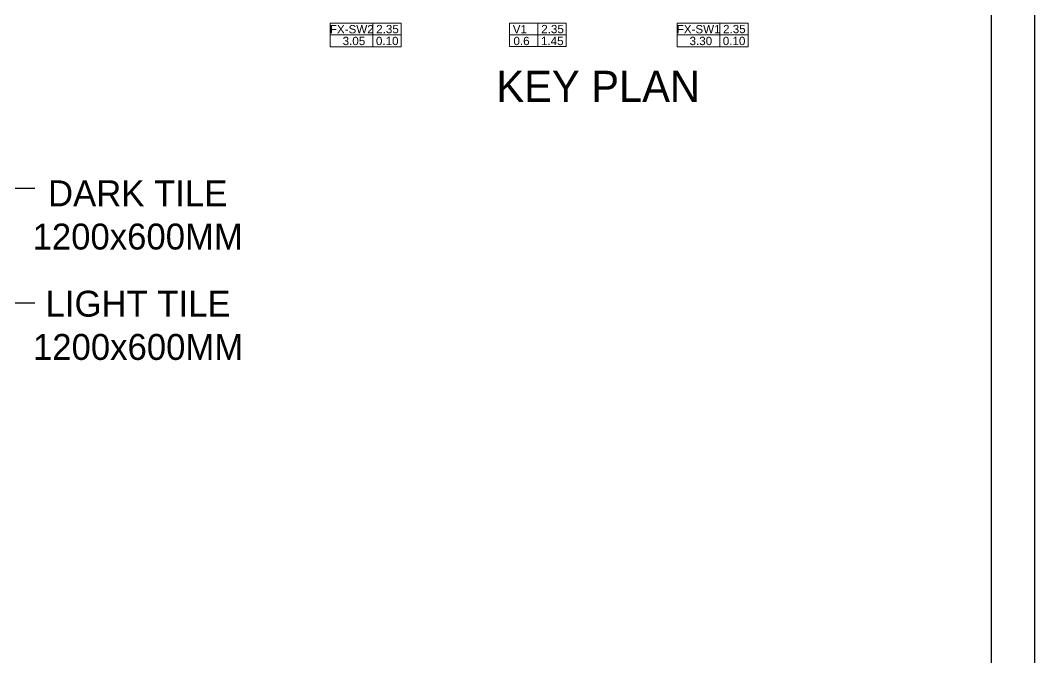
# Model space of a CAD drawing. Header units: metres. Extents: x 494 to 1845, y -666 to 1061.
# Drawn here: x 1821.768 to 1826.459, y 224.968 to 227.917 of the extents above; entities that cross this region are included whole.
import ezdxf

# ---------------------------------------------------------------- set-up
doc = ezdxf.new("R2010")
doc.units = ezdxf.units.M
doc.header["$MEASUREMENT"] = 0
doc.linetypes.add('1', pattern=[0])
doc.layers.add('SHEET', color=7, linetype='Continuous')
doc.layers.add('VDA-TEXT', color=250, linetype='1')
doc.layers.add('VDA-DW TAGS', color=4, linetype='Continuous', lineweight=9)
doc.layers.add('VDA-HATCH', color=8, linetype='Continuous', lineweight=9)
doc.styles.add('0.2', font='arial.ttf', dxfattribs={"height": 0.2})
doc.styles.add('arial', font='arial.ttf', dxfattribs={"height": 0.3})
doc.styles.add('NAME PLATE', font='arial.ttf')
doc.styles.add('RS', font='GOTHIC.TTF')
doc.dimstyles.new('SMALL', dxfattribs={"dimtxt": 0.16, "dimasz": 0.05, "dimexe": 0, "dimexo": 0, "dimgap": 0.05, "dimtad": 0, "dimdec": 1, "dimzin": 0, "dimdsep": 46, "dimtxsty": 'RS', "dimblk": 'ARCHTICK', "dimcen": 2.5, "dimclrd": 256, "dimclre": 256, "dimclrt": 5, "dimadec": 0, "dimazin": 0, "dimtfac": 1, "dimtofl": 0, "dimtmove": 0, "dimatfit": 3, "dimldrblk": 'ARCHTICK', "dimfxl": 0, "dimtolj": 1, "dimtzin": 0, "dimarcsym": 0})

# ---------------------------------------------------------------- blocks, each defined once
blk = doc.blocks.new('V1')
at = {"layer": 'VDA-DW TAGS'}
for p, q in [((1525.346, 322.826), (1525.346, 323.156)), ((1525.741, 322.991), (1524.951, 322.991))]:
    blk.add_line(p, q, dxfattribs=at)
blk.add_lwpolyline([(1525.741, 323.156), (1524.951, 323.156), (1524.951, 322.826), (1525.741, 322.826)], close=True, dxfattribs=at)
at = {"layer": 'VDA-DW TAGS', "char_height": 0.116, "attachment_point": 8, "style": 'arial'}
for s, insert, width in [('V1', (1525.094, 323.012), 0.28229), ('2.35', (1525.55, 323.012), 0.28229), ('0.6', (1525.117, 322.846), 0.27584), ('1.45', (1525.546, 322.846), 0.36617)]:
    blk.add_mtext(s, dxfattribs=dict(at, insert=insert, width=width))
blk = doc.blocks.new('FX SW1')
at = {"layer": 'VDA-DW TAGS'}
for p, q in [((1541.59, 314.015), (1541.59, 314.346)), ((1541.985, 314.181), (1540.995, 314.181))]:
    blk.add_line(p, q, dxfattribs=at)
blk.add_lwpolyline([(1541.985, 314.346), (1540.995, 314.346), (1540.995, 314.015), (1541.985, 314.015)], close=True, dxfattribs=at)
at = {"layer": 'VDA-DW TAGS', "char_height": 0.116, "attachment_point": 8, "style": 'arial'}
for s, insert, width in [('FX-SW1', (1541.295, 314.2), 0.28229), ('2.35', (1541.794, 314.202), 0.28229), ('3.30', (1541.326, 314.036), 0.27584), ('0.10', (1541.79, 314.036), 0.36617)]:
    blk.add_mtext(s, dxfattribs=dict(at, insert=insert, width=width))
blk = doc.blocks.new('FX SW 2')
at = {"layer": 'VDA-DW TAGS'}
for p, q in [((1536.635, 314.015), (1536.635, 314.346)), ((1537.03, 314.181), (1536.041, 314.181))]:
    blk.add_line(p, q, dxfattribs=at)
blk.add_lwpolyline([(1537.03, 314.346), (1536.041, 314.346), (1536.041, 314.015), (1537.03, 314.015)], close=True, dxfattribs=at)
at = {"layer": 'VDA-DW TAGS', "char_height": 0.116, "attachment_point": 8, "style": 'arial'}
for s, insert, width in [('FX-SW2', (1536.341, 314.2), 0.28229), ('2.35', (1536.84, 314.202), 0.28229), ('3.05', (1536.371, 314.036), 0.27584), ('0.10', (1536.836, 314.036), 0.36617)]:
    blk.add_mtext(s, dxfattribs=dict(at, insert=insert, width=width))
blk = doc.blocks.new('SDFDSFD')
at = {"layer": 'VDA-HATCH'}
for name, p in [('FX SW 2', (-1539.62, -318.923)), ('V1', (-1526.026, -327.733)), ('FX SW1', (-1539.731, -318.923))]:
    blk.add_blockref(name, p, dxfattribs=at)
blk = doc.blocks.new('_ArchTick')
at = {"color": 0, "linetype": 'ByBlock', "const_width": 0.15}
blk.add_lwpolyline([(-0.5, -0.5), (0.5, 0.5)], dxfattribs=at)

msp = doc.modelspace()

# ---------------------------------------------------------------- linework, layer by layer
at = {"layer": 'SHEET'}
for points in [[(1826.4591, 231.6492), (1815.2002, 231.6492), (1815.2002, 215.7259), (1826.4591, 215.7259)], [(1826.2591, 231.4492), (1815.4002, 231.4492), (1815.4002, 215.9259), (1826.2591, 215.9259)]]:
    msp.add_lwpolyline(points, close=True, dxfattribs=at)

# ---------------------------------------------------------------- block references
at = {"xscale": 0.3312179578975068, "yscale": 0.3312179578975068, "zscale": 0.3312179578975068}
msp.add_blockref('SDFDSFD', (1824.3869, 229.4204), dxfattribs=at)

# ---------------------------------------------------------------- texts
at = {"layer": 'VDA-TEXT', "lineweight": 30, "insert": (1823.9697, 227.6836), "char_height": 0.143944, "width": 1.039421, "attachment_point": 1, "style": 'NAME PLATE'}
msp.add_mtext('{\\fCentury Gothic|b0|i0|c0|p34;KEY PLAN }', dxfattribs=at)
at = {"layer": 'VDA-TEXT', "char_height": 0.12, "width": 1.394661, "attachment_point": 2, "style": '0.2'}
for s, insert in [('{\\fCentury Gothic|b0|i0|c0|p34;DARK TILE \\P1200x600MM}', (1822.3108, 227.1767)), ('{\\fCentury Gothic|b0|i0|c0|p34;LIGHT TILE \\P1200x600MM', (1822.3127, 226.666))]:
    msp.add_mtext(s, dxfattribs=dict(at, insert=insert))

# ---------------------------------------------------------------- leaders
at = {"layer": 'VDA-TEXT', "color": 1}
for points in [[(1820.7423, 227.1375, -0.0015), (1821.3423, 227.1411, -0.0015), (1821.8353, 227.1411, -0.0015)], [(1820.9426, 226.6101, 0.0013), (1821.8353, 226.6101, 0.0013)]]:
    msp.add_leader(points, dimstyle='SMALL', override={"dimasz": 0.08, "dimfxl": 0.3, "dimarcsym": 1}, dxfattribs=at)

doc.saveas('drawing.dxf')
